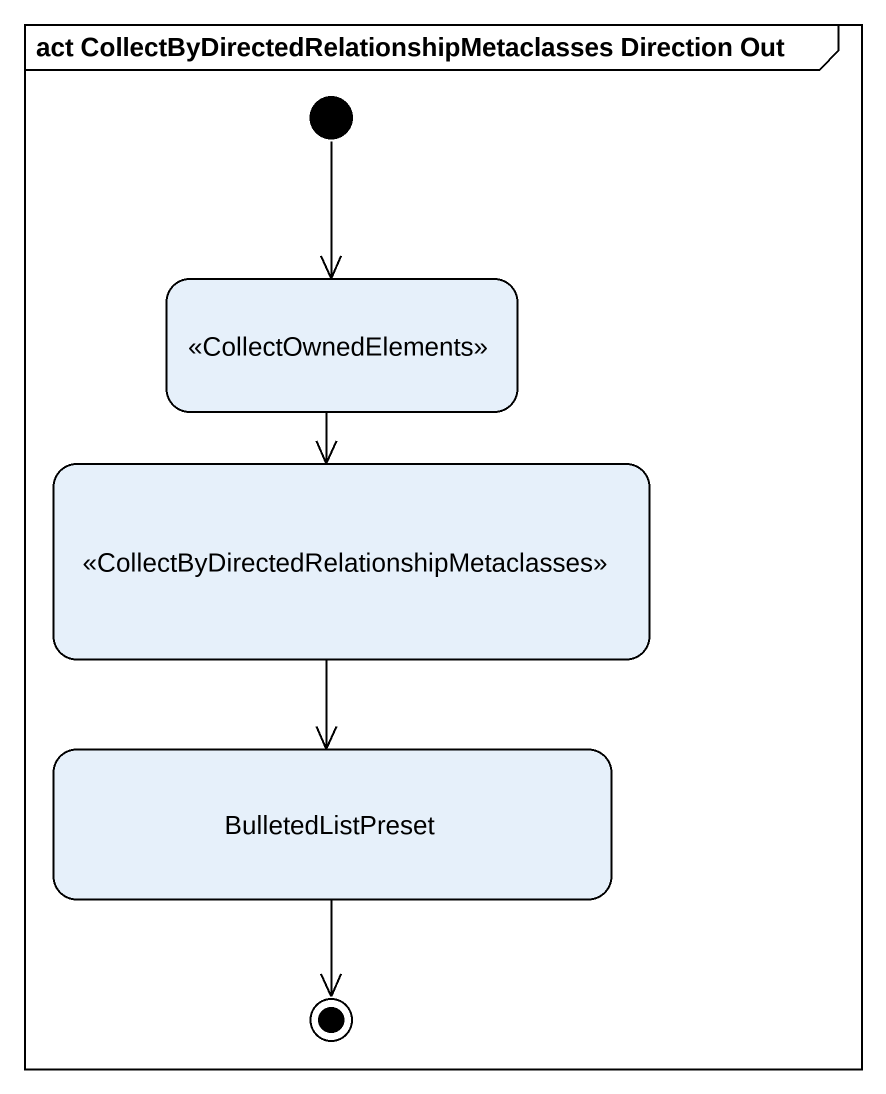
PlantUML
@startuml
mainframe act CollectByDirectedRelationshipMetaclasses Direction Out
hide empty description
state " " as state1 <<CollectOwnedElements>>
state " " as state2 <<CollectByDirectedRelationshipMetaclasses>>
state BulletedListPreset
[*] --> state1
state1 --> state2
state2 --> BulletedListPreset
BulletedListPreset --> [*]
@enduml
